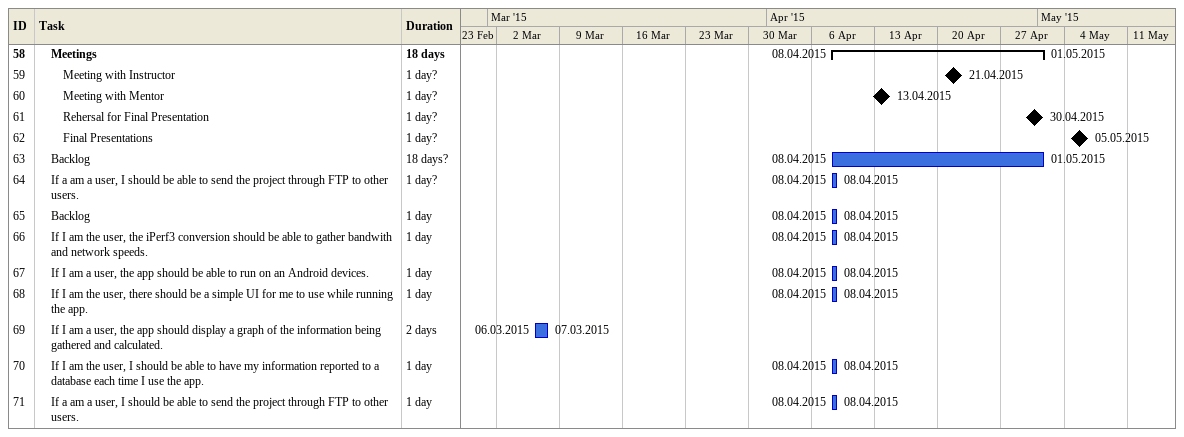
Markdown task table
| ID | Level | Task | Duration | Start | Finish |
|---|---|---|---|---|---|
| 58 | 2 | **Meetings** | 18d | 2015-04-08 | 2015-05-01 |
| 59 | 3 | Meeting with Instructor | 1d? | 2015-04-21 | 2015-04-21 |
| 60 | 3 | Meeting with Mentor | 1d? | 2015-04-13 | 2015-04-13 |
| 61 | 3 | Rehersal for Final Presentation | 1d? | 2015-04-30 | 2015-04-30 |
| 62 | 3 | Final Presentations | 1d? | 2015-05-05 | 2015-05-05 |
| 63 | 2 | Backlog | 18d? | 2015-04-08 | 2015-05-01 |
| 64 | 2 | If a am a user, I should be able to send the project through FTP to other users. | 1d? | 2015-04-08 | 2015-04-08 |
| 65 | 2 | Backlog | 1d | 2015-04-08 | 2015-04-08 |
| 66 | 2 | If I am the user, the iPerf3 conversion should be able to gather bandwith and network speeds. | 1d | 2015-04-08 | 2015-04-08 |
| 67 | 2 | If I am a user, the app should be able to run on an Android devices. | 1d | 2015-04-08 | 2015-04-08 |
| 68 | 2 | If I am the user, there should be a simple UI for me to use while running the app. | 1d | 2015-04-08 | 2015-04-08 |
| 69 | 2 | If I am a user, the app should display a graph of the information being gathered and calculated. | 2d | 2015-03-06 | 2015-03-07 |
| 70 | 2 | If I am the user, I should be able to have my information reported to a database each time I use the app. | 1d | 2015-04-08 | 2015-04-08 |
| 71 | 2 | If a am a user, I should be able to send the project through FTP to other users. | 1d | 2015-04-08 | 2015-04-08 |
